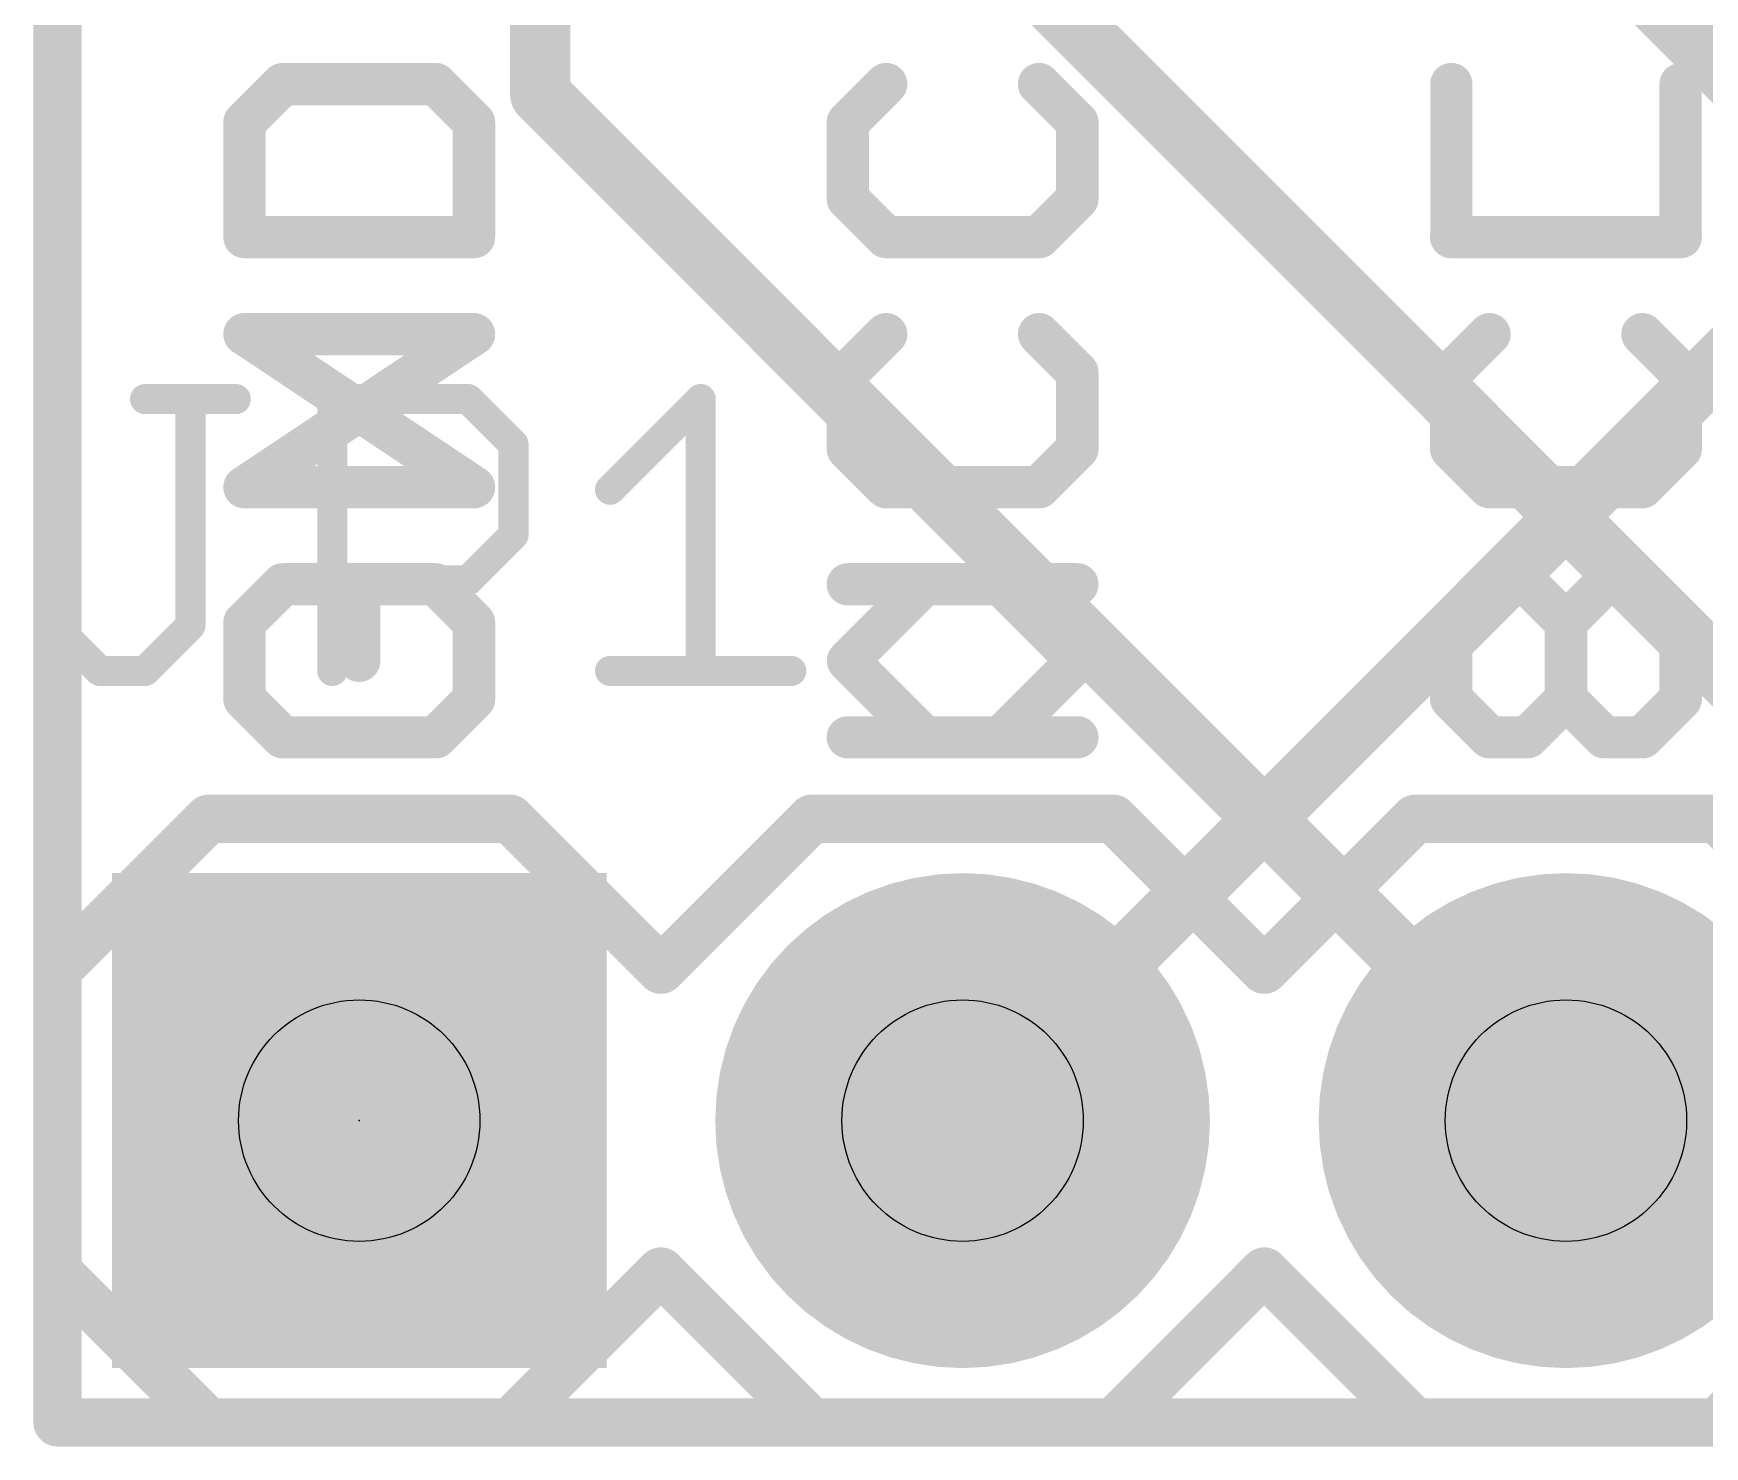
# Model space of a CAD drawing. Extents: x -24 to 83, y -11 to 17.
# Drawn here: x -0.1 to 6.93, y -0.1 to 5.84 of the extents above; entities that cross this region are included whole.
import ezdxf

# ---------------------------------------------------------------- set-up
doc = ezdxf.new("R2010")
doc.units = 0
for name, color, linetype in [('1', 22, 'CONTINUOUS'), ('16', 175, 'CONTINUOUS'), ('17', 82, 'CONTINUOUS'), ('20', 53, 'CONTINUOUS'), ('21', 53, 'CONTINUOUS'), ('22', 53, 'CONTINUOUS'), ('23', 7, 'CONTINUOUS'), ('25', 253, 'CONTINUOUS'), ('29', 253, 'CONTINUOUS'), ('30', 253, 'CONTINUOUS'), ('44', 253, 'CONTINUOUS'), ('51', 53, 'CONTINUOUS')]:
    doc.layers.add(name, color=color, linetype=linetype)

# ---------------------------------------------------------------- blocks, each defined once
blk = doc.blocks.new('RECT')
blk.add_solid([(-0.5, -0.5), (0.5, -0.5), (-0.5, 0.5), (0.5, 0.5)])
blk = doc.blocks.new('SQUAREP')
blk.add_solid([(-0.5, -0.5), (0.5, -0.5), (-0.5, 0.5), (0.5, 0.5)])
blk = doc.blocks.new('ROUNDP')
at = {"const_width": 0.5}
blk.add_lwpolyline([(0, -0.25, 1), (0, 0.25, 1), (0, -0.25)], format="xyb", dxfattribs=at)

msp = doc.modelspace()

# ---------------------------------------------------------------- linework, layer by layer
at = {"layer": '1'}
for points, const_width in [([(0, 16.51), (0, 0)], 0.2032), ([(3.81, 1.27), (7.62, 5.08)], 0.254), ([(6.35, 1.27), (9.835, 4.755)], 0.254), ([(0, 0), (20.32, 0)], 0.2032)]:
    msp.add_lwpolyline(points, dxfattribs=dict(at, const_width=const_width))
for points, const_width in [([(3.7651, 1.3149, 1), (3.8549, 1.2251)], 0.127), ([(6.3051, 1.3149, 1), (6.3949, 1.2251)], 0.127), ([(0, 0.0508, 1), (0, -0.0508)], 0.1016), ([(-0.0508, 0, 1), (0.0508, 0)], 0.1016)]:
    msp.add_lwpolyline(points, format="xyb", dxfattribs=dict(at, const_width=const_width))
at = {"layer": '16'}
for points, const_width in [([(0, 16.51), (0, 0)], 0.2032), ([(2.032, 5.588), (2.032, 9.779)], 0.254), ([(8.89, 1.27), (3.302, 6.858)], 0.254), ([(11.43, 1.27), (6.35, 6.35)], 0.254), ([(6.35, 1.27), (2.032, 5.588)], 0.254), ([(0, 0), (20.32, 0)], 0.2032)]:
    msp.add_lwpolyline(points, dxfattribs=dict(at, const_width=const_width))
for points, const_width in [([(2.0769, 5.6329, 1), (1.9871, 5.5431)], 0.127), ([(1.9685, 5.588, 1), (2.0955, 5.588)], 0.127), ([(6.3051, 1.2251, 1), (6.3949, 1.3149)], 0.127), ([(0, 0.0508, 1), (0, -0.0508)], 0.1016), ([(-0.0508, 0, 1), (0.0508, 0)], 0.1016)]:
    msp.add_lwpolyline(points, format="xyb", dxfattribs=dict(at, const_width=const_width))
at = {"layer": '20', "const_width": 0.2032}
for points in [[(0, 0), (0, 16.51)], [(20.32, 0), (0, 0)]]:
    msp.add_lwpolyline(points, dxfattribs=at)
at = {"layer": '20', "const_width": 0.1016}
for points in [[(0, 0.0508, 1), (0, -0.0508)], [(-0.0508, 0, 1), (0.0508, 0)]]:
    msp.add_lwpolyline(points, format="xyb", dxfattribs=at)
at = {"layer": '21'}
for points, const_width in [([(0.9476, 5.6318), (0.7866, 5.4708)], 0.1778), ([(1.5916, 5.6318), (0.9476, 5.6318)], 0.1778), ([(1.7526, 5.4708), (1.5916, 5.6318)], 0.1778), ([(3.4876, 5.6318), (3.3266, 5.4708)], 0.1778), ([(4.2926, 5.4708), (4.1316, 5.6318)], 0.1778), ([(6.8326, 4.9878), (6.8326, 5.6318)], 0.1778), ([(0.7866, 5.4708), (0.7866, 4.9878)], 0.1778), ([(1.7526, 4.9878), (1.7526, 5.4708)], 0.1778), ([(3.3266, 5.4708), (3.3266, 5.1488)], 0.1778), ([(4.2926, 5.1488), (4.2926, 5.4708)], 0.1778), ([(3.3266, 5.1488), (3.4876, 4.9878)], 0.1778), ([(4.1316, 4.9878), (4.2926, 5.1488)], 0.1778), ([(0.7866, 4.9878), (1.7526, 4.9878)], 0.1778), ([(3.4876, 4.9878), (4.1316, 4.9878)], 0.1778), ([(5.8666, 4.9878), (6.8326, 4.9878)], 0.1778), ([(0.7866, 3.9354), (1.7526, 4.5794)], 0.1778), ([(1.7526, 4.5794), (0.7866, 4.5794)], 0.1778), ([(3.4876, 4.5794), (3.3266, 4.4184)], 0.1778), ([(4.2926, 4.4184), (4.1316, 4.5794)], 0.1778), ([(6.0276, 4.5794), (5.8666, 4.4184)], 0.1778), ([(6.8326, 4.4184), (6.6716, 4.5794)], 0.1778), ([(3.3266, 4.4184), (3.3266, 4.0964)], 0.1778), ([(4.2926, 4.0964), (4.2926, 4.4184)], 0.1778), ([(5.8666, 4.4184), (5.8666, 4.0964)], 0.1778), ([(6.8326, 4.0964), (6.8326, 4.4184)], 0.1778), ([(3.3266, 4.0964), (3.4876, 3.9354)], 0.1778), ([(4.1316, 3.9354), (4.2926, 4.0964)], 0.1778), ([(5.8666, 4.0964), (6.0276, 3.9354)], 0.1778), ([(6.6716, 3.9354), (6.8326, 4.0964)], 0.1778), ([(1.7526, 3.9354), (0.7866, 3.9354)], 0.1778), ([(3.4876, 3.9354), (4.1316, 3.9354)], 0.1778), ([(6.0276, 3.9354), (6.6716, 3.9354)], 0.1778), ([(0.9476, 3.5269), (0.7866, 3.3659)], 0.1778), ([(1.5916, 3.5269), (1.2696, 3.5269)], 0.1778), ([(1.2696, 3.5269), (1.2696, 3.2049)], 0.1778), ([(1.7526, 3.3659), (1.5916, 3.5269)], 0.1778), ([(3.9706, 3.5269), (3.3266, 3.5269)], 0.1778), ([(4.2926, 3.2049), (3.9706, 3.5269)], 0.1778), ([(6.0276, 3.5269), (5.8666, 3.3659)], 0.1778), ([(6.3496, 3.3659), (6.5106, 3.5269)], 0.1778), ([(6.5106, 3.5269), (6.6716, 3.5269)], 0.1778), ([(6.6716, 3.5269), (6.8326, 3.3659)], 0.1778), ([(0.7866, 3.3659), (0.7866, 3.0439)], 0.1778), ([(1.7526, 3.0439), (1.7526, 3.3659)], 0.1778), ([(5.8666, 3.3659), (5.8666, 3.0439)], 0.1778), ([(6.3496, 3.0439), (6.3496, 3.3659)], 0.1778), ([(6.8326, 3.3659), (6.8326, 3.0439)], 0.1778), ([(3.9706, 2.8829), (4.2926, 3.2049)], 0.1778), ([(0.7866, 3.0439), (0.9476, 2.8829)], 0.1778), ([(1.5916, 2.8829), (1.7526, 3.0439)], 0.1778), ([(5.8666, 3.0439), (6.0276, 2.8829)], 0.1778), ([(6.1886, 2.8829), (6.3496, 3.0439)], 0.1778), ([(6.8326, 3.0439), (6.6716, 2.8829)], 0.1778), ([(0.9476, 2.8829), (1.5916, 2.8829)], 0.1778), ([(3.3266, 2.8829), (3.9706, 2.8829)], 0.1778), ([(6.0276, 2.8829), (6.1886, 2.8829)], 0.1778), ([(0.635, 2.54), (0, 1.905)], 0.2032), ([(0.635, 2.54), (1.905, 2.54)], 0.2032), ([(1.905, 2.54), (2.54, 1.905)], 0.2032), ([(2.54, 1.905), (3.175, 2.54)], 0.2032), ([(3.175, 2.54), (4.445, 2.54)], 0.2032), ([(4.445, 2.54), (5.08, 1.905)], 0.2032), ([(5.08, 1.905), (5.715, 2.54)], 0.2032), ([(5.715, 2.54), (6.985, 2.54)], 0.2032), ([(6.985, 2.54), (7.62, 1.905)], 0.2032), ([(0, 1.905), (0, 0.635)], 0.2032), ([(0, 0.635), (0.635, 0)], 0.2032), ([(2.54, 0.635), (1.905, 0)], 0.2032), ([(3.175, 0), (2.54, 0.635)], 0.2032), ([(5.08, 0.635), (4.445, 0)], 0.2032), ([(5.715, 0), (5.08, 0.635)], 0.2032), ([(7.62, 0.635), (6.985, 0)], 0.2032), ([(1.905, 0), (0.635, 0)], 0.2032), ([(4.445, 0), (3.175, 0)], 0.2032), ([(6.985, 0), (5.715, 0)], 0.2032)]:
    msp.add_lwpolyline(points, dxfattribs=dict(at, const_width=const_width))
for points, const_width in [([(0.9476, 5.6763, 1), (0.9476, 5.5874)], 0.0889), ([(0.979, 5.6004, 1), (0.9162, 5.6633)], 0.0889), ([(1.623, 5.6633, 1), (1.5602, 5.6004)], 0.0889), ([(1.5916, 5.5874, 1), (1.5916, 5.6763)], 0.0889), ([(3.519, 5.6004, 1), (3.4562, 5.6633)], 0.0889), ([(4.163, 5.6633, 1), (4.1002, 5.6004)], 0.0889), ([(6.8771, 5.6318, 1), (6.7881, 5.6318)], 0.0889), ([(0.831, 5.4708, 1), (0.7421, 5.4708)], 0.0889), ([(1.7971, 5.4708, 1), (1.7082, 5.4708)], 0.0889), ([(3.371, 5.4708, 1), (3.2821, 5.4708)], 0.0889), ([(4.3371, 5.4708, 1), (4.2481, 5.4708)], 0.0889), ([(0.7551, 5.5023, 1), (0.818, 5.4394)], 0.0889), ([(1.7212, 5.4394, 1), (1.784, 5.5023)], 0.0889), ([(3.2951, 5.5023, 1), (3.358, 5.4394)], 0.0889), ([(4.2612, 5.4394, 1), (4.324, 5.5023)], 0.0889), ([(3.358, 5.1803, 1), (3.2951, 5.1174)], 0.0889), ([(4.324, 5.1174, 1), (4.2612, 5.1803)], 0.0889), ([(3.2821, 5.1488, 1), (3.371, 5.1488)], 0.0889), ([(4.2481, 5.1488, 1), (4.3371, 5.1488)], 0.0889), ([(0.7866, 5.0323, 1), (0.7866, 4.9434)], 0.0889), ([(1.7526, 4.9434, 1), (1.7526, 5.0323)], 0.0889), ([(3.4876, 5.0323, 1), (3.4876, 4.9434)], 0.0889), ([(4.1316, 4.9434, 1), (4.1316, 5.0323)], 0.0889), ([(5.8666, 5.0323, 1), (5.8666, 4.9434)], 0.0889), ([(6.8326, 4.9434, 1), (6.8326, 5.0323)], 0.0889), ([(0.7421, 4.9878, 1), (0.831, 4.9878)], 0.0889), ([(1.7082, 4.9878, 1), (1.7971, 4.9878)], 0.0889), ([(3.4562, 4.9564, 1), (3.519, 5.0192)], 0.0889), ([(4.1002, 5.0192, 1), (4.163, 4.9564)], 0.0889), ([(6.7881, 4.9878, 1), (6.8771, 4.9878)], 0.0889), ([(0.7866, 4.6238, 1), (0.7866, 4.5349)], 0.0889), ([(1.7773, 4.5424, 1), (1.7279, 4.6164)], 0.0889), ([(1.7526, 4.5349, 1), (1.7526, 4.6238)], 0.0889), ([(3.519, 4.5479, 1), (3.4562, 4.6108)], 0.0889), ([(4.163, 4.6108, 1), (4.1002, 4.5479)], 0.0889), ([(6.059, 4.5479, 1), (5.9962, 4.6108)], 0.0889), ([(6.703, 4.6108, 1), (6.6402, 4.5479)], 0.0889), ([(3.371, 4.4184, 1), (3.2821, 4.4184)], 0.0889), ([(4.3371, 4.4184, 1), (4.2481, 4.4184)], 0.0889), ([(5.911, 4.4184, 1), (5.8221, 4.4184)], 0.0889), ([(6.8771, 4.4184, 1), (6.7881, 4.4184)], 0.0889), ([(3.2951, 4.4498, 1), (3.358, 4.3869)], 0.0889), ([(4.2612, 4.3869, 1), (4.324, 4.4498)], 0.0889), ([(5.8351, 4.4498, 1), (5.898, 4.3869)], 0.0889), ([(6.8012, 4.3869, 1), (6.864, 4.4498)], 0.0889), ([(3.358, 4.1278, 1), (3.2951, 4.0649)], 0.0889), ([(4.324, 4.0649, 1), (4.2612, 4.1278)], 0.0889), ([(5.898, 4.1278, 1), (5.8351, 4.0649)], 0.0889), ([(6.864, 4.0649, 1), (6.8012, 4.1278)], 0.0889), ([(3.2821, 4.0964, 1), (3.371, 4.0964)], 0.0889), ([(4.2481, 4.0964, 1), (4.3371, 4.0964)], 0.0889), ([(5.8221, 4.0964, 1), (5.911, 4.0964)], 0.0889), ([(6.7881, 4.0964, 1), (6.8771, 4.0964)], 0.0889), ([(0.7866, 3.9798, 1), (0.7866, 3.8909)], 0.0889), ([(0.7619, 3.9723, 1), (0.8112, 3.8984)], 0.0889), ([(1.7526, 3.8909, 1), (1.7526, 3.9798)], 0.0889), ([(3.4876, 3.9798, 1), (3.4876, 3.8909)], 0.0889), ([(3.4562, 3.9039, 1), (3.519, 3.9668)], 0.0889), ([(4.1002, 3.9668, 1), (4.163, 3.9039)], 0.0889), ([(4.1316, 3.8909, 1), (4.1316, 3.9798)], 0.0889), ([(6.0276, 3.9798, 1), (6.0276, 3.8909)], 0.0889), ([(5.9962, 3.9039, 1), (6.059, 3.9668)], 0.0889), ([(6.6402, 3.9668, 1), (6.703, 3.9039)], 0.0889), ([(6.6716, 3.8909, 1), (6.6716, 3.9798)], 0.0889), ([(0.979, 3.4955, 1), (0.9162, 3.5583)], 0.0889), ([(1.2696, 3.5714, 1), (1.2696, 3.4825)], 0.0889), ([(1.314, 3.5269, 1), (1.2251, 3.5269)], 0.0889), ([(1.623, 3.5583, 1), (1.5602, 3.4955)], 0.0889), ([(1.5916, 3.4825, 1), (1.5916, 3.5714)], 0.0889), ([(3.3266, 3.5714, 1), (3.3266, 3.4825)], 0.0889), ([(4.002, 3.5583, 1), (3.9392, 3.4955)], 0.0889), ([(3.9706, 3.4825, 1), (3.9706, 3.5714)], 0.0889), ([(6.059, 3.4955, 1), (5.9962, 3.5583)], 0.0889), ([(6.5106, 3.5714, 1), (6.5106, 3.4825)], 0.0889), ([(6.542, 3.4955, 1), (6.4792, 3.5583)], 0.0889), ([(6.703, 3.5583, 1), (6.6402, 3.4955)], 0.0889), ([(6.6716, 3.4825, 1), (6.6716, 3.5714)], 0.0889), ([(0.831, 3.3659, 1), (0.7421, 3.3659)], 0.0889), ([(1.7971, 3.3659, 1), (1.7082, 3.3659)], 0.0889), ([(5.911, 3.3659, 1), (5.8221, 3.3659)], 0.0889), ([(6.394, 3.3659, 1), (6.3051, 3.3659)], 0.0889), ([(6.8771, 3.3659, 1), (6.7881, 3.3659)], 0.0889), ([(0.7551, 3.3973, 1), (0.818, 3.3345)], 0.0889), ([(1.7212, 3.3345, 1), (1.784, 3.3973)], 0.0889), ([(5.8351, 3.3973, 1), (5.898, 3.3345)], 0.0889), ([(6.3182, 3.3973, 1), (6.381, 3.3345)], 0.0889), ([(6.8012, 3.3345, 1), (6.864, 3.3973)], 0.0889), ([(1.2251, 3.2049, 1), (1.314, 3.2049)], 0.0889), ([(4.324, 3.1735, 1), (4.2612, 3.2363)], 0.0889), ([(4.2612, 3.1735, 1), (4.324, 3.2363)], 0.0889), ([(0.818, 3.0753, 1), (0.7551, 3.0125)], 0.0889), ([(1.784, 3.0125, 1), (1.7212, 3.0753)], 0.0889), ([(5.898, 3.0753, 1), (5.8351, 3.0125)], 0.0889), ([(6.381, 3.0125, 1), (6.3182, 3.0753)], 0.0889), ([(6.864, 3.0125, 1), (6.8012, 3.0753)], 0.0889), ([(0.7421, 3.0439, 1), (0.831, 3.0439)], 0.0889), ([(1.7082, 3.0439, 1), (1.7971, 3.0439)], 0.0889), ([(5.8221, 3.0439, 1), (5.911, 3.0439)], 0.0889), ([(6.3051, 3.0439, 1), (6.394, 3.0439)], 0.0889), ([(6.7881, 3.0439, 1), (6.8771, 3.0439)], 0.0889), ([(0.9476, 2.9274, 1), (0.9476, 2.8385)], 0.0889), ([(0.9162, 2.8515, 1), (0.979, 2.9143)], 0.0889), ([(1.5602, 2.9143, 1), (1.623, 2.8515)], 0.0889), ([(1.5916, 2.8385, 1), (1.5916, 2.9274)], 0.0889), ([(3.3266, 2.9274, 1), (3.3266, 2.8385)], 0.0889), ([(3.9392, 2.9143, 1), (4.002, 2.8515)], 0.0889), ([(3.9706, 2.8385, 1), (3.9706, 2.9274)], 0.0889), ([(6.0276, 2.9274, 1), (6.0276, 2.8385)], 0.0889), ([(5.9962, 2.8515, 1), (6.059, 2.9143)], 0.0889), ([(6.1572, 2.9143, 1), (6.22, 2.8515)], 0.0889), ([(6.1886, 2.8385, 1), (6.1886, 2.9274)], 0.0889), ([(6.6402, 2.9143, 1), (6.703, 2.8515)], 0.0889), ([(0.635, 2.5908, 1), (0.635, 2.4892)], 0.1016), ([(0.6709, 2.5041, 1), (0.5991, 2.5759)], 0.1016), ([(1.9409, 2.5759, 1), (1.8691, 2.5041)], 0.1016), ([(1.905, 2.4892, 1), (1.905, 2.5908)], 0.1016), ([(3.175, 2.5908, 1), (3.175, 2.4892)], 0.1016), ([(3.2109, 2.5041, 1), (3.1391, 2.5759)], 0.1016), ([(4.4809, 2.5759, 1), (4.4091, 2.5041)], 0.1016), ([(4.445, 2.4892, 1), (4.445, 2.5908)], 0.1016), ([(5.715, 2.5908, 1), (5.715, 2.4892)], 0.1016), ([(5.7509, 2.5041, 1), (5.6791, 2.5759)], 0.1016), ([(7.0209, 2.5759, 1), (6.9491, 2.5041)], 0.1016), ([(0.0508, 1.905, 1), (-0.0508, 1.905)], 0.1016), ([(-0.0359, 1.9409, 1), (0.0359, 1.8691)], 0.1016), ([(2.5041, 1.9409, 1), (2.5759, 1.8691)], 0.1016), ([(2.5041, 1.8691, 1), (2.5759, 1.9409)], 0.1016), ([(5.0441, 1.9409, 1), (5.1159, 1.8691)], 0.1016), ([(5.0441, 1.8691, 1), (5.1159, 1.9409)], 0.1016), ([(0.0359, 0.6709, 1), (-0.0359, 0.5991)], 0.1016), ([(2.5759, 0.6709, 1), (2.5041, 0.5991)], 0.1016), ([(2.5759, 0.5991, 1), (2.5041, 0.6709)], 0.1016), ([(5.1159, 0.6709, 1), (5.0441, 0.5991)], 0.1016), ([(5.1159, 0.5991, 1), (5.0441, 0.6709)], 0.1016), ([(-0.0508, 0.635, 1), (0.0508, 0.635)], 0.1016), ([(0.635, 0.0508, 1), (0.635, -0.0508)], 0.1016), ([(0.5991, -0.0359, 1), (0.6709, 0.0359)], 0.1016), ([(1.8691, 0.0359, 1), (1.9409, -0.0359)], 0.1016), ([(1.905, -0.0508, 1), (1.905, 0.0508)], 0.1016), ([(3.175, 0.0508, 1), (3.175, -0.0508)], 0.1016), ([(3.1391, -0.0359, 1), (3.2109, 0.0359)], 0.1016), ([(4.4091, 0.0359, 1), (4.4809, -0.0359)], 0.1016), ([(4.445, -0.0508, 1), (4.445, 0.0508)], 0.1016), ([(5.715, 0.0508, 1), (5.715, -0.0508)], 0.1016), ([(5.6791, -0.0359, 1), (5.7509, 0.0359)], 0.1016), ([(6.9491, 0.0359, 1), (7.0209, -0.0359)], 0.1016)]:
    msp.add_lwpolyline(points, format="xyb", dxfattribs=dict(at, const_width=const_width))
at = {"layer": '22', "const_width": 0.1778}
for points in [[(0.7874, 5.4708), (0.9484, 5.6318)], [(0.9484, 5.6318), (1.5924, 5.6318)], [(1.5924, 5.6318), (1.7534, 5.4708)], [(3.3274, 5.4708), (3.4884, 5.6318)], [(4.1324, 5.6318), (4.2934, 5.4708)], [(5.8674, 4.9878), (5.8674, 5.6318)], [(0.7874, 4.9878), (0.7874, 5.4708)], [(1.7534, 5.4708), (1.7534, 4.9878)], [(3.3274, 5.1488), (3.3274, 5.4708)], [(4.2934, 5.4708), (4.2934, 5.1488)], [(3.4884, 4.9878), (3.3274, 5.1488)], [(4.2934, 5.1488), (4.1324, 4.9878)], [(1.7534, 4.9878), (0.7874, 4.9878)], [(4.1324, 4.9878), (3.4884, 4.9878)], [(6.8334, 4.9878), (5.8674, 4.9878)], [(1.7534, 3.9354), (0.7874, 4.5794)], [(0.7874, 4.5794), (1.7534, 4.5794)], [(3.3274, 4.4184), (3.4884, 4.5794)], [(4.1324, 4.5794), (4.2934, 4.4184)], [(5.8674, 4.4184), (6.0284, 4.5794)], [(6.6724, 4.5794), (6.8334, 4.4184)], [(3.3274, 4.0964), (3.3274, 4.4184)], [(4.2934, 4.4184), (4.2934, 4.0964)], [(5.8674, 4.0964), (5.8674, 4.4184)], [(6.8334, 4.4184), (6.8334, 4.0964)], [(3.4884, 3.9354), (3.3274, 4.0964)], [(4.2934, 4.0964), (4.1324, 3.9354)], [(6.0284, 3.9354), (5.8674, 4.0964)], [(6.8334, 4.0964), (6.6724, 3.9354)], [(0.7874, 3.9354), (1.7534, 3.9354)], [(4.1324, 3.9354), (3.4884, 3.9354)], [(6.6724, 3.9354), (6.0284, 3.9354)], [(0.7874, 3.3659), (0.9484, 3.5269)], [(0.9484, 3.5269), (1.2704, 3.5269)], [(1.2704, 3.5269), (1.2704, 3.2049)], [(1.5924, 3.5269), (1.7534, 3.3659)], [(3.3274, 3.2049), (3.6494, 3.5269)], [(3.6494, 3.5269), (4.2934, 3.5269)], [(6.0284, 3.5269), (5.8674, 3.3659)], [(6.1894, 3.5269), (6.0284, 3.5269)], [(6.3504, 3.3659), (6.1894, 3.5269)], [(6.6724, 3.5269), (6.8334, 3.3659)], [(0.7874, 3.0439), (0.7874, 3.3659)], [(1.7534, 3.3659), (1.7534, 3.0439)], [(5.8674, 3.3659), (5.8674, 3.0439)], [(6.3504, 3.0439), (6.3504, 3.3659)], [(6.8334, 3.3659), (6.8334, 3.0439)], [(3.6494, 2.8829), (3.3274, 3.2049)], [(0.9484, 2.8829), (0.7874, 3.0439)], [(1.7534, 3.0439), (1.5924, 2.8829)], [(5.8674, 3.0439), (6.0284, 2.8829)], [(6.5114, 2.8829), (6.3504, 3.0439)], [(6.8334, 3.0439), (6.6724, 2.8829)], [(1.5924, 2.8829), (0.9484, 2.8829)], [(4.2934, 2.8829), (3.6494, 2.8829)], [(6.6724, 2.8829), (6.5114, 2.8829)]]:
    msp.add_lwpolyline(points, dxfattribs=at)
at = {"layer": '22', "const_width": 0.0889}
for points in [[(0.9484, 5.6763, 1), (0.9484, 5.5874)], [(0.9798, 5.6004, 1), (0.917, 5.6633)], [(1.6238, 5.6633, 1), (1.561, 5.6004)], [(1.5924, 5.5874, 1), (1.5924, 5.6763)], [(3.5198, 5.6004, 1), (3.457, 5.6633)], [(4.1638, 5.6633, 1), (4.101, 5.6004)], [(5.9119, 5.6318, 1), (5.8229, 5.6318)], [(0.8318, 5.4708, 1), (0.7429, 5.4708)], [(1.7979, 5.4708, 1), (1.709, 5.4708)], [(3.3719, 5.4708, 1), (3.283, 5.4708)], [(4.3379, 5.4708, 1), (4.249, 5.4708)], [(0.756, 5.5023, 1), (0.8188, 5.4394)], [(1.722, 5.4394, 1), (1.7849, 5.5023)], [(3.296, 5.5023, 1), (3.3588, 5.4394)], [(4.262, 5.4394, 1), (4.3249, 5.5023)], [(3.3588, 5.1803, 1), (3.296, 5.1174)], [(4.3249, 5.1174, 1), (4.262, 5.1803)], [(3.283, 5.1488, 1), (3.3719, 5.1488)], [(4.249, 5.1488, 1), (4.3379, 5.1488)], [(0.7874, 5.0323, 1), (0.7874, 4.9434)], [(1.7534, 4.9434, 1), (1.7534, 5.0323)], [(3.4884, 5.0323, 1), (3.4884, 4.9434)], [(4.1324, 4.9434, 1), (4.1324, 5.0323)], [(5.8674, 5.0323, 1), (5.8674, 4.9434)], [(6.8334, 4.9434, 1), (6.8334, 5.0323)], [(0.7429, 4.9878, 1), (0.8318, 4.9878)], [(1.709, 4.9878, 1), (1.7979, 4.9878)], [(3.457, 4.9564, 1), (3.5198, 5.0192)], [(4.101, 5.0192, 1), (4.1638, 4.9564)], [(5.8229, 4.9878, 1), (5.9119, 4.9878)], [(0.8121, 4.6164, 1), (0.7627, 4.5424)], [(0.7874, 4.6238, 1), (0.7874, 4.5349)], [(1.7534, 4.5349, 1), (1.7534, 4.6238)], [(3.5198, 4.5479, 1), (3.457, 4.6108)], [(4.1638, 4.6108, 1), (4.101, 4.5479)], [(6.0598, 4.5479, 1), (5.997, 4.6108)], [(6.7038, 4.6108, 1), (6.641, 4.5479)], [(3.3719, 4.4184, 1), (3.283, 4.4184)], [(4.3379, 4.4184, 1), (4.249, 4.4184)], [(5.9119, 4.4184, 1), (5.8229, 4.4184)], [(6.8779, 4.4184, 1), (6.789, 4.4184)], [(3.296, 4.4498, 1), (3.3588, 4.3869)], [(4.262, 4.3869, 1), (4.3249, 4.4498)], [(5.836, 4.4498, 1), (5.8988, 4.3869)], [(6.802, 4.3869, 1), (6.8649, 4.4498)], [(3.3588, 4.1278, 1), (3.296, 4.0649)], [(4.3249, 4.0649, 1), (4.262, 4.1278)], [(5.8988, 4.1278, 1), (5.836, 4.0649)], [(6.8649, 4.0649, 1), (6.802, 4.1278)], [(3.283, 4.0964, 1), (3.3719, 4.0964)], [(4.249, 4.0964, 1), (4.3379, 4.0964)], [(5.8229, 4.0964, 1), (5.9119, 4.0964)], [(6.789, 4.0964, 1), (6.8779, 4.0964)], [(0.7874, 3.9798, 1), (0.7874, 3.8909)], [(1.7288, 3.8984, 1), (1.7781, 3.9723)], [(1.7534, 3.8909, 1), (1.7534, 3.9798)], [(3.4884, 3.9798, 1), (3.4884, 3.8909)], [(3.457, 3.9039, 1), (3.5198, 3.9668)], [(4.101, 3.9668, 1), (4.1638, 3.9039)], [(4.1324, 3.8909, 1), (4.1324, 3.9798)], [(6.0284, 3.9798, 1), (6.0284, 3.8909)], [(5.997, 3.9039, 1), (6.0598, 3.9668)], [(6.641, 3.9668, 1), (6.7038, 3.9039)], [(6.6724, 3.8909, 1), (6.6724, 3.9798)], [(0.9484, 3.5714, 1), (0.9484, 3.4825)], [(0.9798, 3.4955, 1), (0.917, 3.5583)], [(1.3149, 3.5269, 1), (1.226, 3.5269)], [(1.2704, 3.4825, 1), (1.2704, 3.5714)], [(1.6238, 3.5583, 1), (1.561, 3.4955)], [(3.6494, 3.5714, 1), (3.6494, 3.4825)], [(3.6808, 3.4955, 1), (3.618, 3.5583)], [(4.2934, 3.4825, 1), (4.2934, 3.5714)], [(6.0284, 3.5714, 1), (6.0284, 3.4825)], [(6.0598, 3.4955, 1), (5.997, 3.5583)], [(6.2208, 3.5583, 1), (6.158, 3.4955)], [(6.1894, 3.4825, 1), (6.1894, 3.5714)], [(6.7038, 3.5583, 1), (6.641, 3.4955)], [(0.8318, 3.3659, 1), (0.7429, 3.3659)], [(1.7979, 3.3659, 1), (1.709, 3.3659)], [(5.9119, 3.3659, 1), (5.8229, 3.3659)], [(6.3949, 3.3659, 1), (6.306, 3.3659)], [(6.8779, 3.3659, 1), (6.789, 3.3659)], [(0.756, 3.3973, 1), (0.8188, 3.3345)], [(1.722, 3.3345, 1), (1.7849, 3.3973)], [(5.836, 3.3973, 1), (5.8988, 3.3345)], [(6.319, 3.3345, 1), (6.3818, 3.3973)], [(6.802, 3.3345, 1), (6.8649, 3.3973)], [(1.226, 3.2049, 1), (1.3149, 3.2049)], [(3.3588, 3.2363, 1), (3.296, 3.1735)], [(3.296, 3.2363, 1), (3.3588, 3.1735)], [(0.8188, 3.0753, 1), (0.756, 3.0125)], [(1.7849, 3.0125, 1), (1.722, 3.0753)], [(5.8988, 3.0753, 1), (5.836, 3.0125)], [(6.3818, 3.0753, 1), (6.319, 3.0125)], [(6.8649, 3.0125, 1), (6.802, 3.0753)], [(0.7429, 3.0439, 1), (0.8318, 3.0439)], [(1.709, 3.0439, 1), (1.7979, 3.0439)], [(5.8229, 3.0439, 1), (5.9119, 3.0439)], [(6.306, 3.0439, 1), (6.3949, 3.0439)], [(6.789, 3.0439, 1), (6.8779, 3.0439)], [(0.9484, 2.9274, 1), (0.9484, 2.8385)], [(0.917, 2.8515, 1), (0.9798, 2.9143)], [(1.561, 2.9143, 1), (1.6238, 2.8515)], [(1.5924, 2.8385, 1), (1.5924, 2.9274)], [(3.6494, 2.9274, 1), (3.6494, 2.8385)], [(3.618, 2.8515, 1), (3.6808, 2.9143)], [(4.2934, 2.8385, 1), (4.2934, 2.9274)], [(5.997, 2.8515, 1), (6.0598, 2.9143)], [(6.5114, 2.9274, 1), (6.5114, 2.8385)], [(6.48, 2.8515, 1), (6.5428, 2.9143)], [(6.641, 2.9143, 1), (6.7038, 2.8515)], [(6.6724, 2.8385, 1), (6.6724, 2.9274)]]:
    msp.add_lwpolyline(points, format="xyb", dxfattribs=at)
at = {"layer": '23'}
msp.add_point((1.27, 1.27), dxfattribs=at)
at = {"layer": '25', "const_width": 0.127}
for points in [[(0.3686, 4.3063), (0.75, 4.3063)], [(0.5593, 3.353), (0.5593, 4.3063)], [(1.1567, 3.1623), (1.1567, 4.3063)], [(1.1567, 4.3063), (1.7287, 4.3063)], [(1.7287, 4.3063), (1.9193, 4.1156)], [(2.3261, 3.925), (2.7074, 4.3063)], [(2.7074, 4.3063), (2.7074, 3.1623)], [(1.9193, 4.1156), (1.9193, 3.7343)], [(1.9193, 3.7343), (1.7287, 3.5436)], [(1.7287, 3.5436), (1.1567, 3.5436)], [(-0.0127, 3.353), (0.178, 3.1623)], [(0.3686, 3.1623), (0.5593, 3.353)], [(0.178, 3.1623), (0.3686, 3.1623)], [(2.3261, 3.1623), (3.0887, 3.1623)]]:
    msp.add_lwpolyline(points, dxfattribs=at)
at = {"layer": '25', "const_width": 0.0635}
for points in [[(0.3686, 4.338, 1), (0.3686, 4.2745)], [(0.591, 4.3063, 1), (0.5275, 4.3063)], [(0.75, 4.2745, 1), (0.75, 4.338)], [(1.1884, 4.3063, 1), (1.1249, 4.3063)], [(1.1567, 4.338, 1), (1.1567, 4.2745)], [(1.7511, 4.3287, 1), (1.7062, 4.2838)], [(1.7287, 4.2745, 1), (1.7287, 4.338)], [(2.7392, 4.3063, 1), (2.6757, 4.3063)], [(2.7299, 4.2838, 1), (2.685, 4.3287)], [(1.9511, 4.1156, 1), (1.8876, 4.1156)], [(1.8969, 4.0932, 1), (1.9418, 4.1381)], [(2.3036, 3.9474, 1), (2.3485, 3.9025)], [(1.8876, 3.7343, 1), (1.9511, 3.7343)], [(1.9418, 3.7118, 1), (1.8969, 3.7567)], [(1.1567, 3.5754, 1), (1.1567, 3.5119)], [(1.7062, 3.5661, 1), (1.7511, 3.5212)], [(1.7287, 3.5119, 1), (1.7287, 3.5754)], [(0.0098, 3.3754, 1), (-0.0352, 3.3305)], [(0.5275, 3.353, 1), (0.591, 3.353)], [(0.5817, 3.3305, 1), (0.5368, 3.3754)], [(0.178, 3.1941, 1), (0.178, 3.1305)], [(0.1555, 3.1398, 1), (0.2004, 3.1848)], [(0.3462, 3.1848, 1), (0.3911, 3.1398)], [(0.3686, 3.1305, 1), (0.3686, 3.1941)], [(1.1249, 3.1623, 1), (1.1884, 3.1623)], [(2.3261, 3.1941, 1), (2.3261, 3.1305)], [(2.6757, 3.1623, 1), (2.7392, 3.1623)], [(3.0887, 3.1305, 1), (3.0887, 3.1941)]]:
    msp.add_lwpolyline(points, format="xyb", dxfattribs=at)
at = {"layer": '44'}
for centre in [(1.27, 1.27), (3.81, 1.27), (6.35, 1.27)]:
    msp.add_circle(centre, 0.508, dxfattribs=at)

# ---------------------------------------------------------------- block references
at = {"layer": '17', "xscale": 1.8796, "yscale": 1.8796, "rotation": 90}
for name, p in [('SQUAREP', (1.27, 1.27)), ('SQUAREP', (1.27, 1.27)), ('ROUNDP', (3.81, 1.27)), ('ROUNDP', (3.81, 1.27)), ('ROUNDP', (6.35, 1.27)), ('ROUNDP', (6.35, 1.27))]:
    msp.add_blockref(name, p, dxfattribs=at)
at = {"layer": '29', "xscale": 2.0828, "yscale": 2.0828, "rotation": 90}
for name, p in [('SQUAREP', (1.27, 1.27)), ('ROUNDP', (3.81, 1.27)), ('ROUNDP', (6.35, 1.27))]:
    msp.add_blockref(name, p, dxfattribs=at)
at = {"layer": '30', "xscale": 2.0828, "yscale": 2.0828, "rotation": 90}
for name, p in [('SQUAREP', (1.27, 1.27)), ('ROUNDP', (3.81, 1.27)), ('ROUNDP', (6.35, 1.27))]:
    msp.add_blockref(name, p, dxfattribs=at)
at = {"layer": '51', "xscale": 0.508, "yscale": 0.508}
for p in [(1.27, 1.27), (3.81, 1.27), (6.35, 1.27)]:
    msp.add_blockref('RECT', p, dxfattribs=at)

doc.saveas('drawing.dxf')
